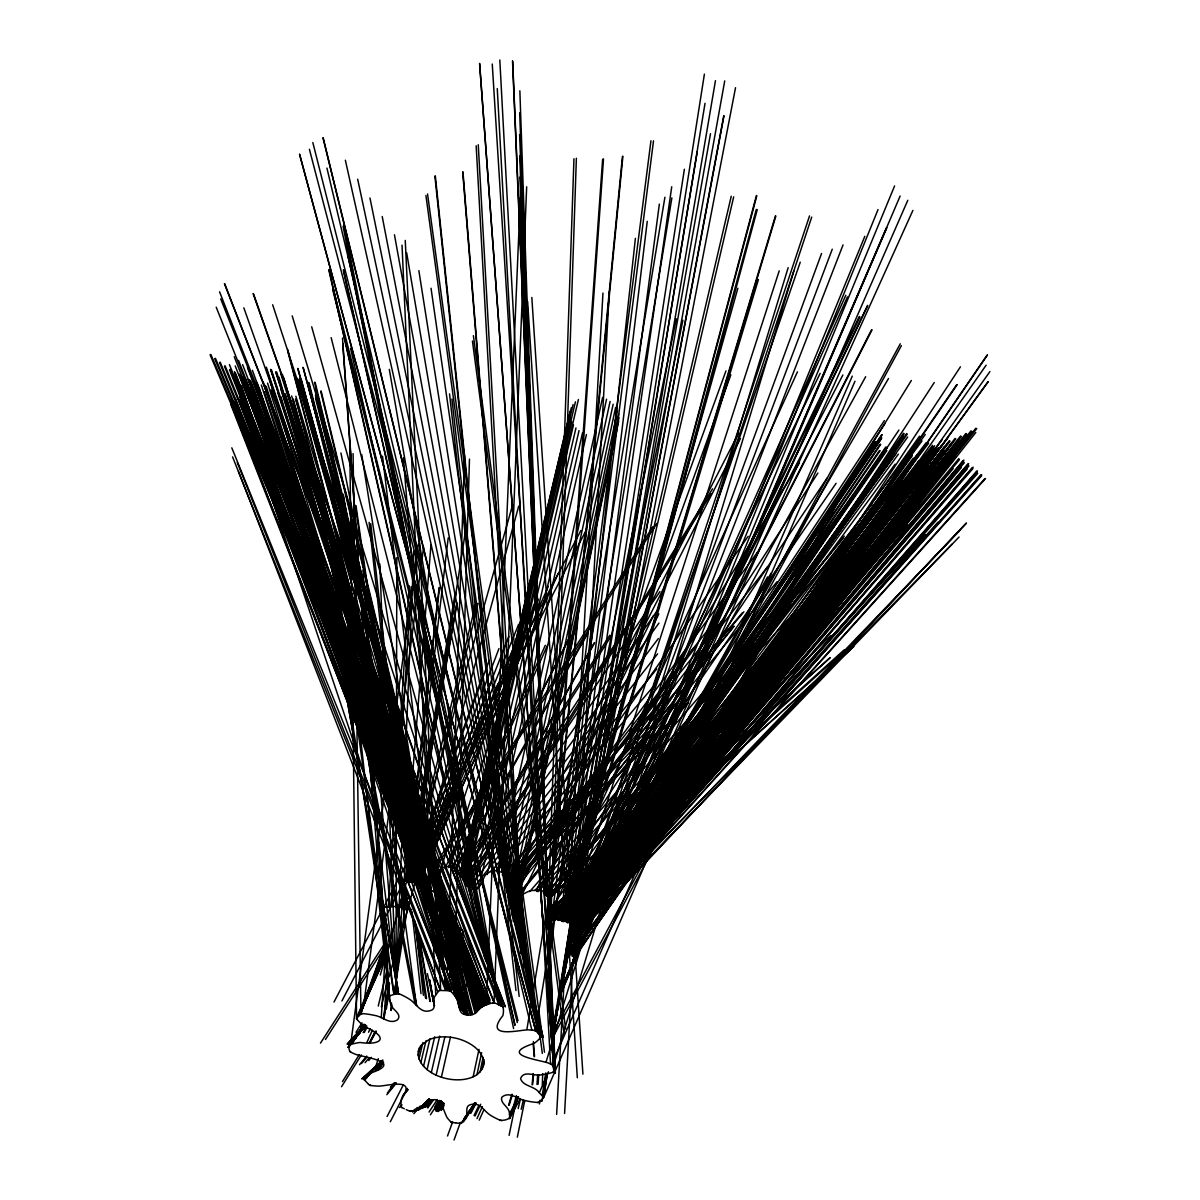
<?xml version="1.0" encoding="UTF-8"?>
<svg xmlns="http://www.w3.org/2000/svg" width="1200" height="1200" viewBox="0 0 1200 1200"><rect width="100%" height="100%" fill="white"/><g stroke="black" fill="none" stroke-linecap="round" stroke-linejoin="round"><path stroke-width="1.5" d="M474.825 1103.31L461.055 1123.41L461.745 1122.75A53.955 32.835 13 0 0 464.1 1120.125C470.235 1115.955 462.945 1106.295 470.895 1104.54C479.97 1101.84 483.96 1111.185 490.29 1115.13A42.615 26.22 11.4 0 0 493.275 1116.915A52.77 32.55 11.3 0 0 500.1 1120.215C502.95 1120.74 508.095 1119.765 509.655 1117.665A53.925 32.805 12.3 0 0 509.4 1114.32C510.165 1107.045 499.92 1103.955 501.735 1097.355C509.31 1090.44 517.845 1099.71 525.795 1100.715A43.155 26.865 11.2 0 0 529.515 1101.48L530.805 1101.69A54.48 34.02 11.2 0 0 537.48 1102.47C539.715 1102.545 543.87 1098.735 542.94 1096.77A53.295 32.58 11.7 0 0 539.295 1092.78C534.69 1085.79 523.125 1086.615 520.56 1078.605C523.83 1069.68 535.23 1076.835 542.04 1074.615A43.65 27.525 11.3 0 0 545.565 1074.105L546.735 1073.895A55.11 34.845 11.4 0 0 552.615 1072.395L553.785 1071.855L553.8 1068.975L499.815 60M368.25 1084.035L364.005 1079.385L364.53 1078.665A53.04 32.28 13.1 0 1 367.515 1075.38L368.175 1074.795A42.195 25.71 13.2 0 1 370.29 1073.175C402.555 1062.375 368.7 1058.22 355.77 1054.41A55.65 34.89 14 0 1 350.895 1052.22C348.855 1051.245 348.03 1045.725 349.95 1044.765A52.425 32.145 13.7 0 1 356.655 1043.025A42.555 26.145 13.8 0 1 360.06 1042.5C383.415 1045.695 388.32 1036.65 364.74 1026.78A43.77 27.675 13.7 0 1 362.115 1024.59L361.275 1023.825A55.245 35.01 13.6 0 1 357.3 1019.67C356.22 1017.735 360.015 1013.535 362.28 1013.58A53.04 32.88 14 0 1 370.365 1014.57A43.08 26.775 14 0 1 374.175 1015.335C382.11 1016.13 389.64 1025.16 397.62 1019.73C402.825 1013.145 390.165 1009.365 390.39 1002.27A51.435 32.805 13 0 1 389.805 999.585A56.565 36.09 12.9 0 1 389.52 996.795L389.475 995.85L396.015 993.81L396.81 557.67M454.485 975.15L469.47 459.135M447.45 970.575L464.58 455.475M547.665 894.9L547.62 895.965C546.675 893.37 542.385 890.25 539.295 889.83A53.085 35.37 11.2 0 0 534.255 890.43C524.58 889.8 517.83 902.25 508.23 896.175M542.325 1084.89L542.7 1073.655M547.815 923.985L573.96 158.745M545.295 1084.665L545.67 1073.445M549.315 964.89L576.375 158.265M552.615 1072.395L553.785 1071.855L547.86 895.05M484.215 1061.775C483.675 1068.45 479.31 1074.24 473.145 1076.805A33.3 20.745 12.6 0 1 441.405 1077.195C429.33 1073.505 414.27 1062.36 419.16 1047.975M395.535 993.945L413.865 551.25M526.665 186.825L494.01 1002.555L503.145 1006.83L503.265 1007.79A54.54 34.8 12.8 0 1 503.295 1013.22A44.19 28.2 12.7 0 1 502.815 1015.68C484.83 1038.06 514.59 1030.905 527.355 1029.825A54.555 34.125 11.2 0 1 534.24 1030.395C536.835 1031.16 540.855 1035.24 540.435 1037.64A54.465 34.695 12 0 1 536.28 1041.735A44.04 28.02 11.9 0 1 533.925 1043.445C500.385 1054.35 533.175 1058.775 547.485 1062.72A54.825 33.855 11.3 0 1 552.33 1064.925L553.545 1065.54L553.785 1068.795M486.315 1004.475L520.665 189.315M564.585 1113.495L572.82 962.175M573.12 956.58L609.285 291.51M556.62 1114.41L564.12 981.57M938.505 447.975L567.525 921.81L602.97 293.04M384.09 1018.815L387.255 968.31M391.125 906.6L411.135 586.815M381.255 1017.54L385.86 946.53M388.395 907.275L409.215 585.855M483.45 1065.435C485.145 1052.1 471.585 1043.22 460.515 1039.5A33.3 20.745 12.6 0 0 428.325 1040.04L421.515 1045.035L418.305 1051.62M537 1084.47L537.66 1075.125M547.995 929.325L602.625 159.24M538.08 1084.275L538.74 1074.93M549.045 929.115L603.51 158.925M395.055 994.08L403.56 887.79M403.995 882.195L430.98 544.695M532.095 1084.74L533.19 1073.55M547.89 922.56L622.44 156.405M532.635 1084.635L533.55 1075.32M547.86 928.035L622.89 156.255M560.85 919.815L635.4 238.38M390.705 1010.37L391.545 1002.945M402.375 908.355L404.295 891.66M405.57 880.53L439.125 587.475M391.305 1010.475L391.935 1004.91M402.945 908.445L404.85 891.75M406.11 880.62L439.53 587.55M394.59 994.215L406.17 895.53M407.925 880.635L448.185 538.02M562.635 920.355L647.25 221.34M549.09 963.435L653.505 140.85M548.895 940.905L650.955 140.775M360.06 1033.065L361.275 1023.795M363.705 1005.24L423.615 547.095M564.405 920.85L659.355 204.135M350.67 1044.21L418.395 544.155M566.13 921.315L671.73 186.78M394.11 994.35L408.375 901.725M411.51 881.34L465.45 531.195M547.05 1075.11L543.615 1097.61L854.985 381.255M552.72 1037.955L570.465 921.855L569.145 921.465A51.555 33.945 11.1 0 0 562.755 919.92L561.51 919.68A41.085 27.135 11 0 0 557.835 919.14L547.68 919.425M567.78 922.08L684.375 169.26M547.395 1073.55L543.495 1097.76L542.94 1096.77M552.51 1040.385L704.4 74.16M299.52 154.23L535.68 1030.59L671.865 197.88M542.265 1095.165L545.895 1072.995M551.655 1037.91L705.03 103.29M526.89 1029.45L664.92 197.22M569.46 922.455L697.29 151.575M386.28 1009.02L389.37 990.615M403.26 907.755L405.42 894.87M407.895 880.14L456.09 592.89M385.065 1008.825L389.415 983.04M402.15 907.56L404.94 891M406.815 879.96L455.265 592.755M541.935 1101.375L543.51 1092.15M544.14 1088.46L544.755 1084.755M545.385 1081.065L546.015 1077.375M552.6 1038.615L715.455 80.67M383.85 1018.89L389.355 987.63M403.29 908.535L405.885 893.82M408.15 880.95L457.095 603.225M383.34 1018.605L389.52 983.655M402.84 908.265L405.105 895.395M407.715 880.68L456.765 603.015M570.72 924.975L710.505 133.725M552.495 1037.61L724.725 80.91M723.72 116.04L571.635 927.72L925.245 434.475M555.015 1017.63L556.74 1008.42M571.92 927.435L723.99 115.695M389.505 996.795L345.87 606.795M539.445 1103.97L540.09 1100.115M552.6 1035.87L735.525 87.705M553.815 1027.035L573.33 928.455L570.465 921.855M436.98 940.26C441.3 937.545 446.565 947.625 452.79 941.025C459.165 940.2 454.035 920.355 463.08 931.305C461.955 940.725 464.115 954.225 456.42 960.84C445.155 962.985 441.765 947.61 436.95 940.41M517.335 1137.18L524.775 1100.46M561.24 920.565L682.89 320.28M509.085 1135.335L516.975 1096.8M553.065 920.655L676.335 318.81M480.045 1071.945L483.12 1057.305M516.57 898.455L618.615 414.12M482.22 1068.855L484.14 1059.705M517.905 898.95L619.005 417.675M518.4 898.89L618.66 421.185M476.985 1074.615L481.635 1052.655M514.185 898.905L617.49 410.625M473.145 1076.805L478.995 1049.355M510.96 898.545L615.645 407.28M508.08 893.385L613.155 404.205M505.695 883.08L610.095 401.475M502.335 875.055L606.555 399.21M497.76 871.215L602.625 397.455M441.405 1077.195L450.465 1037.04M487.14 874.545L586.41 434.55M436.14 1075.14L444.885 1036.83M478.98 887.19L582.54 432.825M431.325 1072.59L439.71 1036.11M473.7 888.375L579.03 430.605M427.08 1069.605L434.7 1036.785M469.38 887.31L575.97 427.935M423.54 1066.275L429.93 1038.945M465.72 885.885L573.48 424.905M518.19 1108.53L520.32 1099.41M562.08 920.595L731.25 196.2M521.175 1109.325L523.305 1100.205M564.945 921.36L733.68 196.89M420.825 1062.705L425.97 1040.85M463.665 880.575L571.62 421.605M465.09 883.095L578.415 399.51M460.185 875.115L570.27 411.09M460.41 875.325L571.305 407.73M418.17 1055.265L420.315 1046.16M460.86 875.07L569.985 414.585M461.235 877.17L573.03 404.61M419.01 1059L422.895 1042.605M462.03 876.93L570.435 418.14M462.78 879.9L575.43 401.85M381.33 1006.875L388.305 977.805M404.85 908.73L407.475 897.825M411.39 881.46L478.035 603.36M378.24 1006.05L387.48 967.905M402.015 907.965L405.09 895.245M408.615 880.71L475.95 602.79M509.655 1117.665L509.415 1118.595L518.205 1097.775M563.175 921.645L756.435 195.525M564.105 920.115L756.81 195.81M513.465 1106.505L516.405 1095.645M563.895 920.22L756.3 209.43M514.635 1106.7L517.08 1097.655M565.02 920.4L757.275 209.58M389.055 976.98L518.7 506.205M561.135 919.605L737.865 288.24M380.31 975.015L512.625 504.84M505.86 886.845L506.085 881.19A41.88 28.245 13.1 0 0 505.485 878.58A51.66 34.8 13.3 0 0 503.295 873.09L498.015 870.81L492.225 870.21A53.55 36.015 11.7 0 0 488.76 872.61C481.515 875.415 484.2 885.735 476.925 887.46C467.04 889.83 464.82 879.615 460.095 873.9A41.625 27.87 13.8 0 0 457.725 871.635A51.27 34.245 13.9 0 0 451.995 867.21C449.04 866.145 443.655 866.565 441.39 868.44A51.765 34.95 12.6 0 0 440.22 873.66L440.58 879.525L442.23 883.125M509.19 1105.215L512.415 1094.46M564.57 920.565L775.875 216.03M508.605 1105.11L511.83 1094.355M564.015 920.475L775.395 215.955M564.69 921.045L758.43 279.525M479.595 63.435L553.545 1065.54L793.8 271.2M546.135 1061.79L788.16 267.66M440.67 892.5L442.965 885.39M448.725 867.6L533.925 604.26M411.45 909.405L395.625 906.54A40.68 26.61 14 0 0 392.07 906.525A50.1 32.7 14 0 0 384.825 907.14L383.595 907.32L382.005 913.5L389.475 995.85L342.495 338.13M568.17 922.455L779.22 270.84M374.805 1069.335L378.315 1058.67M433.275 891.57L527.985 603.6M809.535 215.91L571.77 930.315L941.115 445.8M568.5 949.305L811.71 217.095M800.25 262.17L570.96 925.59L912.015 455.13M360.87 1013.49L385.815 941.625M454.035 1140L460.41 1122.375M543.33 893.175L730.845 374.835M360.255 1012.185L385.755 941.79M397.98 908.61L404.295 890.895M408.21 880.53L481.665 678.51M385.545 945.225L360.6 1013.775L362.28 1013.58M398.97 908.31L404.73 892.485M408.57 881.94L489.135 660.435M447.525 1135.965L452.64 1121.895M536.49 891.495L725.97 370.905M570.375 937.455L821.535 253.53M567.915 948.585L832.26 249.225M360.345 1014.06L385.545 947.61M400.8 907.38L405.45 895.14M410.76 881.145L498.975 648.555M567.96 952.65L843.045 244.92M360.09 1014.345L386.13 948.18M401.895 908.13L406.005 897.69M412.17 882.015L508.815 636.495M358.71 1015.935L380.115 961.98M401.535 908.01L406.365 895.815M411.885 881.895L490.605 683.43M518.01 1097.79L509.64 1118.535L520.215 1098.675M559.62 994.65L574.905 956.73L573.975 955.995A50.955 33.18 11.3 0 0 569.145 952.62L568.155 952.005M510.24 1116.255L517.995 1097.145M559.56 994.665L878.04 209.55M359.835 1014.63L385.95 950.445M403.605 907.065L407.13 898.395M413.475 882.78L518.67 624.255M570.525 954.09L864.81 236.325M558.705 999.225L894.6 185.925M404.895 909.195L407.775 902.295M415.695 883.305L504.975 669.36M359.58 1014.93L385.575 952.905M403.62 909.84L407.235 901.23M415.17 882.285L528.54 611.835M572.925 962.43L571.53 962.925C573.63 962.55 575.58 957.48 573.975 955.995M357.9 1014.795L377.58 968.25M403.095 907.935L407.475 897.6M414.045 882.09L497.895 683.895M559.59 993.39L900.135 196.02M359.325 1015.215L385.965 953.325M405.21 908.64L408.18 901.755M416.31 882.855L538.425 599.205M572.565 955.59L886.395 227.925M573.03 955.47L886.815 227.76M364.14 1079.565L364.53 1078.665M558.63 997.965L907.8 200.28M539.505 1092.39L548.505 1071.78M552.255 1063.2L852.285 376.125M359.085 1015.5L386.22 953.955M405.825 909.51L408.84 902.67M417.135 883.86L548.325 586.395M370.05 1042.515L374.64 1032.255M396.015 993.81L399.27 993.855A54.735 34.35 14 0 1 405.375 996.81L406.485 997.425A43.62 27.45 13.9 0 1 409.65 999.345C416.355 1003.485 420.45 1013.655 430.065 1010.7C438.24 1008.87 430.815 999.615 435.915 994.965A51.435 32.805 12.2 0 1 437.46 992.7A56.535 36.03 12.1 0 1 439.35 990.465L440.07 989.73L400.965 883.86L407.16 879.585L408.51 879.885A50.7 33.48 14.2 0 1 416.07 882.045A41.19 27.27 14.1 0 1 419.535 883.35L431.73 890.865L437.235 891.96L441.915 881.64M448.8 866.235L547.425 645.435M477 1118.595L482.355 1106.64M565.755 920.46L845.79 295.29M479.235 1120.155L483.84 1109.88M568.035 921.615L847.455 296.895M366.975 1042.245L372.345 1030.32M434.325 892.32L441.225 876.99M445.05 868.47L545.31 645.3M358.845 1015.8L386.55 954.3M407.34 908.19L408.885 904.77M418.125 884.265L558.24 573.39M561.825 987L912.9 210.42M370.5 988.125L356.55 1018.785L357.3 1019.67M406.155 909.81L408.585 904.56M417.78 884.28L506.985 688.365M547.89 920.25L797.445 371.85M369.315 991.005L356.55 1018.785L349.83 448.89M571.815 925.395L867.54 305.43M572.04 925.77L867.69 305.82M474.045 1115.52L478.92 1105.41M567.51 921.66L859.29 316.47M475.005 1116.06L480.69 1104.255M568.425 922.185L860.025 316.995M521.28 896.265L658.815 613.935M880.935 439.275L554.49 919.095L820.14 373.365M514.905 897.945L653.445 615.645M443.595 888.42L441.48 890.745L437.235 891.96M368.52 1032.24L370.215 1028.91M439.8 892.14L443.205 885.48M451.68 868.8L570.495 635.31M440.28 892.05L443.67 885.375M452.145 868.695L570.87 635.22M390.315 1121.73L407.385 1088.415M507.3 893.46L740.415 438.57M470.445 1112.91L475.575 1102.905M567.75 922.935L871.635 329.685M470.94 1113.165L476.055 1103.175M569.07 921.525L871.995 329.94M540.435 1037.64L540.915 1036.695M387.075 1116.525L403.35 1084.86M506.205 884.94L738.495 433.425M341.925 1000.95L586.635 529.365M559.86 920.055L842.88 374.985M334.005 1002.03L580.86 530.55M552.81 1037.445L842.67 492.99M509.745 1113.285L518.55 1096.77M552.87 1032.42L843.36 487.875M570.345 954.885L901.38 345.66M568.785 953.07L900.27 343.815M565.32 921.06L865.665 376.71M363.165 1032.645L366.825 1026.105M453.915 870.87L586.83 633.945M364.215 1032.435L366.96 1027.53M454.845 870.675L587.565 633.75M571.77 926.01L767.565 576.885M465.225 1119.45L474.39 1103.1M572.385 928.065L771.12 573.09M369.33 1042.575L375.765 1031.145M462.045 877.785L594.21 642.84M369.93 1042.68L376.35 1031.25M462.555 877.875L594.615 642.915M441.705 867.555L494.01 1002.555L492.75 1002.87A56.145 35.52 11.5 0 0 488.055 1004.295C479.07 1004.97 476.64 1017.48 467.13 1014.9C456.135 1014.375 460.875 1002.63 455.46 996.84A54.255 34.425 13.5 0 0 451.2 991.605L407.16 879.585M410.175 1111.35L411.345 1111.08A54.345 33.285 13.6 0 0 415.695 1109.85L424.125 1105.62L428.655 1099.605L421.755 1108.575M570.765 922.08L888.495 378.54M537.975 891.645L799.485 462.885M572.985 928.32L911.355 380.475M341.565 1086.705L361.395 1054.905M466.425 886.395L711.195 493.725M342.465 1081.59L359.325 1054.575M465.495 884.535L712.545 488.82M358.92 1032.03L363.945 1024.155M459.315 874.455L611.895 634.935M356.01 1032.27L362.055 1022.82M457.74 873.135L609.825 635.205M325.455 1039.47L386.1 945.045M423.495 886.815L656.955 523.29M320.49 1043.115L385.335 942.36M406.62 909.3L408.645 906.15M421.815 885.69L652.845 526.74M544.53 893.88L817.875 473.07M569.055 943.425L934.26 382.53M353.205 1041.765L364.545 1024.545M461.385 877.5L660.225 575.565M429.045 1112.07L437.295 1099.545M555.765 919.635L884.385 420.57M430.425 1114.8L439.68 1100.715M558.99 919.245L885.045 423.315M463.41 1121.865L475.755 1103.115M572.49 956.175L960.435 366.84M547.455 895.53L827.01 478.185M464.055 1118.94L473.025 1105.53M407.955 1089.54L402.735 1095.915L401.385 1099.35A42.06 25.56 12.6 0 0 401.055 1101.615L401.01 1102.395A52.965 32.205 12.4 0 0 401.295 1106.535L401.46 1107.405M553.83 919.365L874.83 441.885M554.445 919.11L875.37 441.6M554.64 919.995L881.52 435M555.525 919.725L882.3 434.685M559.89 919.29L880.095 444.195M560.61 919.53L880.695 444.405M568.62 921.945L898.935 430.02M554.01 920.28L881.01 438.195M554.88 919.995L881.79 437.88M353.265 1041.48L363.795 1026.015L347.19 1043.955M463.905 879.15L659.91 591.615M558.435 919.215L879.48 450.555M559.2 919.38L880.11 450.69M567.9 952.26L956.745 384.63M568.425 952.335L957.18 384.675M463.965 1118.745L474.555 1103.28M573.06 959.52L987.18 355.05M573.315 959.535L987.405 355.065M561.6 920.61L887.37 447.465M547.89 900.795L836.115 483.3M559.605 920.175L885.72 447.09M560.58 920.34L886.545 447.225M560.25 920.145L886.02 450.345M561.255 920.415L886.845 450.585M566.4 920.415L903.54 433.245M567.21 921L904.155 433.8M906.645 433.59L567.195 921.36L923.46 463.485M567.96 921.975L907.2 434.175M377.1 1066.74L381.375 1060.605M505.77 882.795L748.11 536.355M572.175 956.34L986.13 365.19M352.245 1042.71L364.095 1025.91M465.435 882.36L659.49 607.455M427.245 1107.24L432.675 1099.605M560.655 919.29L889.26 456.3M427.785 1107.96L433.2 1100.325M561.12 920.01L889.56 456.99M574.245 956.49L989.91 371.61M425.34 1106.64L429.69 1100.55M558.93 919.185L903.24 436.05M425.37 1107.33L430.8 1099.695M558.93 919.86L903.135 436.74M441.69 1108.095L443.85 1105.035M570.915 926.37L919.515 436.185M441.705 1108.935L443.895 1105.89M558.135 919.8L893.715 453.51M558.75 919.26L894.3 452.94M558.27 920.4L896.04 453.6M425.115 1105.86L429.495 1099.785M558.915 920.415L907.695 437.025M571.23 926.25L912.195 455.805M572.04 954.87L988.08 381.72M572.22 954.765L988.26 381.6M559.44 919.905L898.425 454.095M901.68 482.97L570.27 936.285L959.64 530.64M348.975 1046.94L364.425 1025.82M467.01 885.555L658.965 623.1M547.695 912.12L854.22 493.56M571.53 926.955L916.815 455.28M441.315 1106.025L443.535 1103.01M571.86 927.63L916.995 455.94M572.31 930.525L901.89 480.27M425.82 1103.565L428.04 1100.535M560.19 920.43L895.11 464.145M566.895 921.51L917.865 444.795M377.205 1066.665L381.645 1060.65M507.45 890.46L757.95 551.58M424.26 1106.37L428.73 1100.355M561.585 921.36L918.825 440.055M440.205 1106.22L442.44 1103.205L436.725 1110.585M571.32 930.57L927.69 453.18M423.48 1107.63L429.09 1100.115M562.71 921.435L922.02 440.94M441.015 1109.61L443.25 1106.61M572.16 934.29L942.075 439.815M377.73 1069.905L383.34 1062.435M508.005 896.625L695.565 647.16M439.17 1105.785L441.405 1102.8L435.63 1110.135M572.73 927.645L930.765 450.12M375.24 1070.655L381.99 1061.685M508.02 894.36L693.705 647.865M441.21 1110.42L443.475 1107.42M947.7 438.12L570.945 938.22L959.055 537.045M424.725 1105.08L429.24 1099.11L424.125 1105.62L428.715 1099.71L426.45 1102.635C441.03 1093.035 442.44 1108.92 447.12 1117.665A53.25 32.535 11.7 0 0 450.555 1121.595L451.35 1122.405M563.685 921.06L913.29 458.175M423.495 1106.865L429.15 1099.395M564.705 920.295L926.175 442.665M436.26 1104.105L438.525 1101.12M570.615 926.34L933.015 446.835M437.88 1105.32L441.255 1100.835M572.085 927.54L934.095 447.975M439.98 1107.03L442.245 1104.045L438.9 1108.365M571.965 932.355L935.22 451.605M348.945 1046.58L364.755 1025.73M469.77 887.25L658.335 638.565M423.78 1106.67L429.435 1099.215L422.625 1108.11M563.925 921.63L914.265 458.985M438.915 1106.655L442.32 1102.185M571.32 931.98L937.995 448.245M565.56 920.295L928.575 443.295M437.61 1106.25L441.015 1101.78M438.855 1107.51L442.275 1103.04L437.685 1108.92M572.1 933.3L944.505 446.385M439.935 1107.855L443.34 1103.385M570.555 936.69L941.97 450.015M565.335 921.465L918.96 460.53M423.03 1107.165L428.73 1099.74M565.665 921.57L919.425 461.295M422.715 1107.345L428.43 1099.92M566.76 920.31L932.595 445.29M437.52 1107.15L440.94 1102.695M572.13 932.01L947.415 443.715M439.995 1108.665L443.43 1104.21M570.225 939.51L948.33 448.365M568.965 954.96L959.985 447.105M570.555 954.24L960.24 447.855M435.075 1106.34L439.65 1100.4M572.52 928.44L949.38 440.7M436.05 1106.865L440.64 1100.925M572.295 930.435L950.085 441.18M570.255 937.95L950.64 444.48M549.285 920.16L872.175 503.85M567.465 920.265L934.59 445.755M437.55 1108.05L442.14 1102.125M570.525 936.24L953.37 441.57M426.9 1101.69L422.235 1107.615M566.64 922.425L924.09 462.945M435.075 1107.3L439.68 1101.375M571.98 931.185L955.095 438.39M436.095 1107.795L440.685 1101.885M571.77 933.165L955.83 438.855M439.035 1109.205L443.625 1103.295M570.99 939.195L956.535 442.5M376.125 1068.12L381.885 1060.755M509.685 897.045L767.61 566.7M567.315 921.555L924.225 463.77M570.045 938.955L959.07 439.365M421.905 1107.81L427.68 1100.43M435.18 1108.245L440.94 1100.88M572.28 932.82L960.57 436.005M436.23 1108.725L440.835 1102.815M570.105 937.335L961.335 436.455M437.88 1109.805L442.5 1103.91M570.72 940.155L964.635 437.07M439.23 1110.045L443.835 1104.15M569.43 943.395L962.34 440.475M435.36 1109.19L441.135 1101.825M570.585 936.96L965.85 433.515M436.44 1109.655L442.215 1102.305M570.435 938.895L966.66 433.935M348.915 1046.22L365.1 1025.64M472.62 888.975L657.615 653.835M368.745 1060.545L371.355 1057.335M505.23 887.175L709.08 628.35M422.745 1106.61L428.55 1099.26M568.83 921.465L928.26 465.96M568.38 922.44L928.92 465.435M570.045 939.6L970.965 430.92M571.08 940.035L971.79 431.325M438.15 1110.69L443.94 1103.325M569.115 944.265L970.11 434.715M435.975 1111.08L441.78 1103.745M569.505 942.195L975.9 428.19M437.1 1111.515L442.905 1104.18M569.4 944.085L976.755 428.58M438.42 1111.53L443.07 1105.65M569.85 945.45L975.795 432.495M421.065 1108.26L423.39 1105.335M568.995 922.275L944.085 450.75M377.235 1070.19L383.1 1062.885M515.61 897.885L733.725 626.295M377.76 1070.1L383.625 1062.795M516.09 897.795L734.115 626.205M421.425 1107.63L427.305 1100.325L421.2 1107.525M570.54 922.275L948.585 452.31M365.085 1062.69L369.225 1057.785M506.385 887.715L722.37 620.37M420.18 1108.695L424.89 1102.86M570.72 922.35L949.41 453.615M418.965 1109.895L423.69 1104.075M571.14 922.2L950.985 453.705M419.325 1109.385L421.695 1106.475M570.255 923.46L944.01 462.99M403.14 1095.3L407.835 1089.84M547.515 918.54L844.935 553.89M348.885 1045.86L365.46 1025.565M476.775 889.29L482.7 882.03M490.995 871.89L656.775 668.925M420.6 1108.05L422.97 1105.155M571.08 923.865L953.835 455.4M387.405 1092.9L395.7 1082.775M844.305 536.115L547.605 897.66L830.775 553.185M389.505 1090.215L395.445 1082.985M386.835 1094.7L396.33 1083.12M548.19 897.975L843.585 537.81M557.325 919.77L889.98 514.155M571.185 923.91L954.54 456.585M382.125 1060.86L376.17 1068.075L382.365 1060.965M516.54 897.78L777.075 581.7M417.975 1110.3L420.75 1106.895M570.345 925.155L956.07 456.525M958.86 458.58L571.545 925.47L959.475 459.63M390.555 1087.305L394.155 1082.985M547.485 898.755L824.19 566.25M390.54 1087.68L394.14 1083.36M547.44 899.1L824.13 566.58M549.57 919.56L824.4 589.71M418.32 1109.505L420.705 1106.625M571.125 926.07L953.115 468.645M572.01 927.09L963.165 460.575M571.62 928.08L963.915 460.095M571.905 927.075L963.69 461.85M359.505 1064.7L366.78 1056.12M507.3 890.265L742.32 612.885M361.485 1063.515L366.33 1057.8M506.715 891.975L743.925 611.805M416.415 1110.51L418.83 1107.645M571.38 927.495L964.26 462.765M413.88 1113.66L418.725 1107.945M571.365 927.795L961.44 467.4M348.855 1045.5L365.76 1025.22M496.32 871.785L655.875 683.535M572.37 928.755L967.86 464.04M420.375 1107.945L422.79 1105.095M573.21 928.32L968.64 463.59M417.87 1109.265L420.3 1106.415M572.535 928.305L968.325 465.21M415.38 1110.855L417.825 1108.005M571.695 928.77L968.955 465.945M414.945 1111.29L417.39 1108.44M572.595 927.915L967.32 468.78M571.74 931.44L972.33 467.61M571.395 932.46L973.155 467.16M564.27 920.97L907.635 524.505M571.53 931.35L972.84 468.645M529.71 891.6L786.345 596.61M504.42 880.38L674.58 686.085M571.905 933.12L976.65 471.285M571.59 934.14L977.49 470.85M571.68 932.97L977.235 472.155M348.84 1045.14L365.535 1026.24M412.59 1112.085L415.065 1109.28M571.56 932.415L977.685 473.4M571.815 933.345L937.92 522.21M572.34 934.425L980.76 475.065M570.795 936.855L981.63 474.645M382.8 1061.265L376.29 1067.97L382.5 1060.995M534.87 890.505L790.905 604.02M414.825 1110.345L417.315 1107.54M572.145 934.185L981.66 475.635M571.08 937.53L984.645 478.965M570.81 938.565L985.53 478.56M570.855 922.035L924.81 534.69M570.015 923.64L925.155 534.885M376.275 1067.985L382.605 1061.085L364.005 1079.385L372.045 1071.945M538.365 891.42L795.435 611.4M503.31 874.47L660.69 703.605L503.475 874.605M347.4 1044.105L365.16 1024.8M506.31 880.59L671.19 704.82M569.595 942.435L966.21 523.155M569.82 942.54L966.39 523.245M347.64 1047.36L352.815 1041.96M505.485 882.36L677.58 702.465M364.575 1080.06L367.185 1077.375M545.415 893.37L804.33 626.1M506.4 890.085L687.99 703.185M506.43 890.25L688.005 703.32M399.39 1107.51L402.015 1104.84M571.305 932.235L952.08 544.185M548.1 914.01L830.955 635.385M364.29 1079.73L369.645 1074.48M375 1069.245L380.37 1063.995M547.815 900.18L813.045 640.695M547.575 899.865L812.88 640.41M441.39 868.44L442.455 867.435M548.43 917.985L840.015 654.69M552.615 919.215L853.845 646.41L552.75 919.365M548.205 916.62L844.155 649.89M361.875 1078.785L382.77 1059.99M547.17 912.105L829.98 657.705M362.145 1078.86L381.645 1061.31M547.395 912.18L830.175 657.765M404.28 1094.19C413.34 1078.155 386.13 1086.135 378.705 1086.12A49.92 30.855 13.9 0 1 374.91 1085.925A54.975 34.02 14 0 1 370.92 1085.505L368.565 1084.365M460.8 1123.38L461.745 1122.75M439.35 990.465L450.36 990.72M348.855 1045.32L349.95 1044.765M383.475 907.65L384.825 907.125M492.225 870.21L493.725 869.76M492.75 1002.87L494.265 1002.66L216.21 307.2M409.92 1111.245L411.345 1111.08M537.48 1102.47L539.01 1102.44M539.295 889.83L540.825 889.86M406.8 879.81L408.51 879.885L369.105 522.36M440.64 989.76L405.255 240.42M460.53 1123.365L456.21 1122.975M455.67 1122.915L451.89 1122.465M451.62 1122.435L450.555 1121.595M534.24 1030.395L535.845 1030.755L299.655 154.41M369.375 1085.175L370.92 1085.52M500.085 1120.215L501.57 1120.68M397.71 993.36L399.27 993.855M569.145 921.465L570.645 922.215M409.68 1111.14L406.245 1109.655M404.31 1108.77L401.925 1107.63M401.685 1107.525L401.295 1106.535M450.66 866.49L451.995 867.195M349.635 1051.44L350.895 1052.235M552.33 1064.925L553.56 1065.72L479.61 63.645M450.075 990.675L451.215 991.605M502.53 872.055L503.295 873.09M403.725 889.29L403.215 888.435A53.595 36.075 13.4 0 1 401.37 884.805L400.965 883.86M210.81 354.36L488.055 1004.295M210.09 354.765L486.975 1004.685L215.415 358.305M214.725 358.74L485.94 1005.105L220.185 362.13M219.51 362.565L484.92 1005.525L225.09 365.82M229.425 364.59L488.895 1002.675M224.445 366.27L483.96 1005.975L230.1 369.39M231.81 447.84L451.74 989.94M235.2 365.94L490.14 1000.02M229.5 369.855L483.015 1006.44L235.29 372.84M232.56 456.885L445.485 990.165M220.725 298.95L500.535 1004.445M237.3 462.585L446.505 989.31M234.48 371.565L484.71 1005.405M234.255 356.745L488.43 1003.17M231.555 404.655L466.575 1003.155M230.7 404.295L465.375 1002.69M219.57 291.81L498.885 1004.745M238.89 373.755L485.25 1004.7M234.705 373.32L482.13 1006.92M224.625 283.62L505.35 1006.695M224.43 283.65L505.08 1006.71M238.485 471.465L440.355 989.745M238.545 360.405L487.32 1003.56M242.775 376.845L485.655 1003.815M239.73 374.805L483.72 1005.855M230.61 400.515L463.995 1002.69M235.335 402.03L466.92 1004.205M234.495 401.64L465.765 1003.71M242.61 364.62L486.27 1003.92M244.17 376.785L484.23 1005.15M248.115 379.635L484.575 1004.28M245.1 377.955L482.79 1006.32M235.2 398.355L464.265 1003.62M239.325 399.51L467.19 1005.24M238.515 399.105L466.05 1004.73M247.44 367.5L485.205 1004.37M249.585 379.71L483.24 1005.615M450.915 866.475L503.145 1006.83L253.47 293.775M250.65 381L481.89 1006.815M239.58 396.06L464.535 1004.58M243.525 397.08L467.37 1006.275M252.375 370.29L484.17 1004.835M242.73 396.66L466.275 1005.75M255.15 382.545L482.295 1006.11M240.855 392.745L463.125 1004.34M247.935 394.755L467.46 1007.325M247.155 394.305L466.395 1006.785M243.84 307.86L490.26 1003.035M264.99 387.45L481.575 1005.765M248.775 391.635L464.85 1006.53M241.44 386.235L456.54 998.55M241.02 385.485L456.015 997.695M258.15 445.305L449.79 990.645M253.095 293.55L502.65 1006.575M252.6 392.475L467.445 1008.375M251.85 391.995L466.425 1007.805M250.59 388.77L463.44 1006.2M502.89 1006.71L503.265 1007.79M253.71 389.52L464.88 1007.505M271.08 389.835L480.63 1006.29M251.805 384.93L462.3 1005.87M254.73 394.98L461.025 1003.95M259.155 461.295L437.595 991.485M266.34 367.155L480.465 1007.94M265.845 367.695L479.7 1008.48L271.365 369.63M255.765 386.865L463.485 1007.13M270.585 369.345L481.02 1006.815M259.005 387.42L464.775 1008.495M259.47 393.315L461.235 1004.85M277.605 392.13L479.715 1006.83M257.265 383.265L462.345 1006.77M272.67 304.785L502.155 1006.335M270.9 370.185L478.98 1009.05L276.63 372.015M261.315 385.005L463.41 1008.06M275.61 371.82L480.18 1007.34M264.42 391.725L461.355 1005.735M266.205 386.37L466.155 1010.835M264.96 385.245L464.49 1009.515M276.21 372.585L478.335 1009.635L282.36 374.325M263.115 381.645L462.285 1007.655M285.03 393.69L478.965 1006.665M284.97 394.35L478.815 1007.385M278.79 447.36L449.205 990.57M280.92 374.115L479.37 1007.88M267.555 383.1L463.14 1009.02M282 374.94L477.75 1010.265M269.715 380.025L462.06 1008.57M292.2 315.87L501.66 1006.08M291.615 395.94L477.945 1008.78M280.62 388.32L467.73 1014.165M295.86 396.21L477.72 1007.94M280.92 396.795L460.515 1006.515M279.03 377.205L461.265 1009.53M297.03 378.315L476.925 1011.675L297.795 368.76M296.73 378.945L476.445 1012.335L299.415 378.825M311.7 326.835L501.15 1005.84M297.915 368.415L477.135 1011.315M299.055 379.425L475.89 1012.965L301.245 379.515M283.845 377.985L461.145 1010.31M300.81 380.085L475.215 1013.55M293.28 399.3L462.48 1010.46M292.635 398.73L461.625 1009.785M299.475 449.325L448.635 990.51M296.205 399.615L462.825 1011.105M295.53 399.075L461.91 1010.475M303.24 367.725L476.31 1009.485M303.03 367.38L476.04 1009.095M316.26 411.87L473.925 1001.985M315.135 409.23L472.53 998.955M493.185 869.64L535.68 1030.59M309.39 149.265L540.42 1034.205M287.64 349.395L458.91 1004.37M288.015 352.2L459.21 1007.4M331.155 337.65L500.655 1005.585M312.825 142.53L538.62 1033.875M333.315 288.585L517.995 1020.615M315.93 393.63L472.44 1013.355M332.925 290.535L517.29 1022.565M316.065 394.695L471.645 1013.475M315.405 395.01L470.685 1013.775M315.54 398.145L469.56 1013.52M309.06 382.635L467.13 1014.9L314.535 382.275M309.195 385.77L466.005 1014.6L308.25 382.41M308.37 385.545L464.88 1014.285L315.78 388.77M323.19 137.895L543.255 1037.505M322.98 137.82L542.97 1037.43M315.15 382.395L467.985 1015.08M321.135 391.035L471.12 1013.79M320.685 391.32L470.445 1014.06M315.195 388.545L464.055 1014.015M326.925 168.105L531.75 1029.69M320.205 451.2L448.065 990.435M502.8 872.13L541.05 1036.875L345.36 160.215M350.565 348.345L500.16 1005.345M343.425 269.73L514.98 1024.695M343.395 270.51L514.89 1025.475M329.1 269.745L485.85 961.11M328.845 270.045L484.65 957.585M427.365 973.62L433.725 1002.735M401.13 883.74L401.37 884.805M357.675 179.22L540.495 1036.17M347.745 254.505L513.6 1028.595M369.96 197.985L540.225 1035.81M369.96 358.92L499.65 1005.105M340.95 452.985L447.495 990.375M431.73 992.04L434.34 1005.18L431.655 991.185L434.415 1005.975L431.835 991.95M344.085 224.595L493.155 981.51M343.11 226.395L489.585 972.18M382.215 216.51L539.94 1035.465M315.99 481.995L416.7 1005.45M314.7 480.39L414.915 1003.485M429.615 979.89L431.52 990.225M394.455 234.78L539.655 1035.105M429.615 979.98L431.895 992.73L430.68 985.83M327.615 588.405L398.445 991.89M327.57 588.54L398.385 992.07M389.31 369.36L499.14 1004.865M343.29 494.475L409.785 881.7M419.91 940.71L430.365 1001.55M342.93 494.25L409.305 881.43M418.785 936.735L429.84 1001.265M406.665 252.84L539.355 1034.76M383.595 907.32L397.95 993.285M361.74 454.68L446.925 990.315M418.86 270.645L539.07 1034.4M333.225 596.1L393.87 994.425M431.025 288.24L538.77 1034.055M356.025 505.845L409.86 881.985M416.49 928.305L426.555 998.715M355.32 505.395L408.9 881.43M414.45 920.325L425.535 998.13M427.545 194.01L544.5 1052.205M339.99 599.385L393.975 993.255M425.925 195.48L542.34 1053.435M473.385 335.655L565.68 1028.94M350.415 514.665L416.4 1005.42M472.44 341.025L545.775 895.38M547.74 910.2L564.165 1034.43M346.08 576.18L397.455 993.42M382.56 456.285L446.34 990.255M451.92 399.03L519.165 996.45M449.535 393.87L515.985 990.57M370.755 523.695L410.745 882.075M415.305 922.92L423.39 995.34M411.975 911.67L420.99 993.63M435.33 175.98L513.375 921.66M434.895 176.13L512.25 916.17M462.96 171.84L529.125 989.28M533.355 1041.54L534.555 1056.48M462.705 172.17L528.33 983.97M533.16 1043.685L534.21 1056.75M362.925 570.135L396.975 993.54M355.83 589.98L388.98 998.37M403.425 457.815L445.77 990.195M540.615 889.725L553.545 1065.54M342.735 343.59L389.67 1001.625M531.825 297.465L582.915 1074.135M527.64 301.53L567.39 922.5M568.935 946.815L577.32 1077.75M492.255 64.05L555.24 1069.815M478.26 144.735L524.175 967.53M497.265 88.59L550.515 1063.575M476.175 145.8L520.755 953.385M402.03 245.175L435.72 994.215M512.685 61.14L555.375 1073.22M512.52 60.975L555.165 1073.07M520.755 218.49L547.05 895.575M547.785 914.28L548.355 929.235M548.97 945.735L549.78 966.3M550.17 976.005L551.19 1002.18M551.385 1007.445L553.815 1069.515M379.83 563.97L396.495 993.675M519.735 155.925L547.335 896.64M547.83 909.735L548.595 930.315M549.015 941.535L549.915 965.85M550.2 973.335L551.235 1001.385M551.385 1005.135L553.815 1070.595M519.945 177.045L547.215 896.1M547.785 911.07L548.49 929.805M548.985 942.915L549.84 965.385M550.2 974.745L551.19 1000.95M551.4 1006.575L553.815 1070.235M520.29 197.91L547.125 895.86M547.77 912.705L548.415 929.535M549 944.505L549.78 965.1M550.215 976.32L551.16 1000.65M551.37 1006.26L553.815 1069.875M519.69 112.815L547.545 895.335M547.815 902.835L548.745 929.04M549.015 936.525L550.005 964.605M550.215 970.23L553.74 1069.44M519.645 134.52L547.395 894.9M547.8 906.15L548.625 928.62M549.03 939.855L549.99 966.075M550.2 971.7L551.28 1001.655M551.43 1005.405L553.74 1069.08M519.855 90.825L548.865 929.775M549 933.15L553.785 1072.035M353.085 453.6L360.915 1011.12M464.955 966.06L463.305 970.905L466.155 961.77L464.955 966.06M469.035 980.835L468.615 982.365L471.915 975.315L469.035 980.835M448.845 902.655L448.695 903.42L450.06 900.27L448.845 902.655M468.285 983.115L465.87 986.145L468.285 983.115M420.135 1106.31L417.66 1109.13L420.15 1106.325M476.94 990.87L476.25 991.545L480.09 988.275L476.94 990.87M451.635 927.54L446.34 929.82L451.635 927.54M446.85 915.945L442.575 917.22L446.85 915.945M459.165 973.665L455.625 973.95L459.165 973.665M441 904.44L434.7 903.69L441 904.44M463.23 987.3L461.295 987.39L463.23 987.3M439.77 917.505L436.185 915.96L432.405 912.45L439.77 917.505M424.92 897.405L423.975 897.09L429.39 899.685L424.92 897.405M440.1 929.775L438.36 928.08L440.1 929.775M449.595 974.4L449.055 973.635L451.125 977.235L449.595 974.4"/></g></svg>
